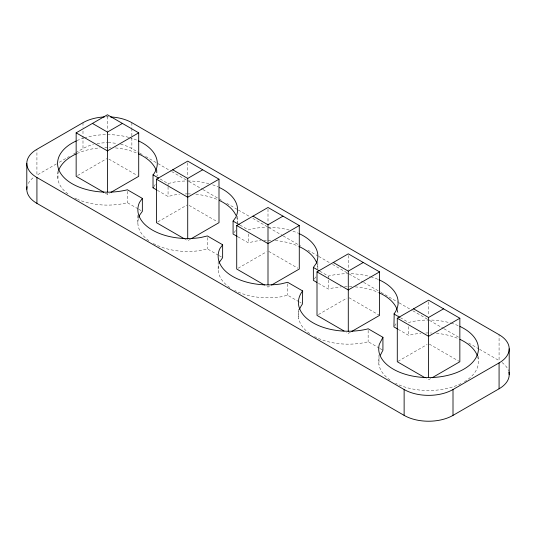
<?xml version="1.0" encoding="UTF-8"?>
<svg xmlns="http://www.w3.org/2000/svg" width="536" height="536" viewBox="0 0 536 536"><rect width="100%" height="100%" fill="white"/><g stroke="black" fill="none" stroke-linecap="round" stroke-linejoin="round"><path stroke-width="0.4" stroke-dasharray="2.68 2.01" d="M234.011 232.725L235.874 230.125M314.297 279.075L316.16 276.476M56.36 163.936L36.924 175.158L36.924 149.296M59.241 162.274L69.318 156.458M73.633 153.966L75.073 153.129M75.797 152.713L82.993 148.559A34.559 19.953 0 0 1 93.512 144.405M77.573 175.507L106.718 158.676M105.297 193.154L107.434 194.387L109.565 193.154M157.859 221.857L187.004 205.027M190.561 239.096L187.714 240.738L184.873 239.096M238.145 268.208L266.58 251.793M269.42 286.264L268 287.088L266.58 286.264M318.424 314.558L346.866 298.143M350.417 332.206L348.286 333.439L346.149 332.206M398 361.324L427.145 344.494M430.703 378.557L428.565 379.79L426.435 378.557M138.06 208.852L127.327 202.655L126.597 202.896A49.855 28.783 0 0 1 77.847 199.493M319.818 271.183L328.427 276.147L329.553 275.779A49.855 28.783 0 0 1 370.075 276.569M318.384 283.276L328.427 289.072L329.553 288.703A49.855 28.783 0 0 1 341.352 286.874M379.401 348.192L368.145 341.687L367.013 342.055A49.855 28.783 0 0 1 314.578 336.595M398.161 329.332L408.78 335.462L410.73 334.853A49.855 28.783 0 0 1 420.974 333.285M160.184 179.017L168.063 183.567L174.81 181.952A49.855 28.783 0 0 1 186.91 180.974M157.316 190.287L168.063 196.484L174.81 194.87A49.855 28.783 0 0 1 179.587 194.28M218.474 255.277L207.372 248.865L200.618 250.48A49.855 28.783 0 0 1 153.122 243.404M237.937 236.832L248.342 242.841L255.096 241.227A49.855 28.783 0 0 1 260.677 240.557M299.088 301.815L287.658 295.215L280.904 296.83A49.855 28.783 0 0 1 234.768 290.485M120.654 144.238A34.559 19.953 0 0 1 131.869 148.559L139.112 152.74M139.836 153.162L142.73 154.83M145.631 156.505L157.216 163.192M157.946 163.614L170.977 171.138M171.701 171.56L188.364 181.175M189.087 181.597L202.126 189.121M202.849 189.536L221.676 200.41M226.748 203.338L237.615 209.61M238.339 210.032L249.2 216.303M252.825 218.393L268.034 227.17M268.757 227.592L282.519 235.539M283.243 235.954L300.622 245.99M307.865 250.171L318.009 256.027M318.732 256.442L329.6 262.714M332.494 264.389L348.427 273.588M349.15 274.01L362.912 281.949M363.636 282.372L380.299 291.986M381.022 292.408L398.402 302.445M399.126 302.86L412.164 310.384M412.888 310.806L428.82 320.005M429.55 320.421L443.305 328.367M444.036 328.789L459.245 337.566M468.658 343.007L478.795 348.856M479.519 349.278L499.076 360.567L499.076 334.699M240.021 225.107L248.342 229.917L255.096 228.303A49.855 28.783 0 0 1 266.379 227.338M400.285 317.634L408.78 322.538L410.73 321.928A49.855 28.783 0 0 1 450.441 322.94M108.855 159.085L137.29 175.507M189.134 205.442L217.576 221.857M268.71 251.377L297.855 268.208M348.996 297.735L378.852 314.967M429.282 344.085L459.138 361.324M138.777 209.261L141.638 210.916M219.17 255.679L221.944 257.28M299.798 302.23L301.225 303.054M380.111 348.594L382.925 350.222M478.159 356.319L478.159 358.738M428.565 301.855L428.565 315.235M408.78 326.578L408.78 335.462M397.766 310.223L397.766 311.838M378.979 355.033L378.979 364.728M368.145 330.377L368.145 341.687M348.286 255.505L348.286 269.722M328.427 276.147L328.427 279.383M328.427 280.187L328.427 289.072M317.855 261.762L317.855 269.032A49.855 28.783 0 0 0 317.017 263.779M298.807 309.232L298.807 318.92M287.658 283.913L287.658 295.215M268 209.147L268 223.371M248.342 233.951L248.342 242.841M237.575 216.216L237.575 222.675A49.855 28.783 0 0 0 236.738 217.422M218.145 261.762L218.145 269.032M207.372 237.562L207.372 248.865M187.714 162.797L187.714 177.014M168.063 183.567L168.063 185.985M168.063 186.796L168.063 196.484M156.874 170.334L156.874 175.185M156.847 170.093L156.847 172.512A49.855 28.783 0 0 1 157.282 175.848M137.859 215.405L137.859 222.675M131.869 122.69L131.869 127.702M131.869 128.533L131.869 148.559M127.327 191.345L127.327 202.655M107.434 116.446L107.434 130.663M107.434 192.712L107.434 194.387M82.993 122.69L82.993 127.702M82.993 131.039L82.993 135.213M82.993 136.044L82.993 148.559M57.989 171.004L58.015 180.136M97.043 143.641A34.559 19.953 0 0 1 107.434 142.717M108.185 142.723A34.559 19.953 0 0 1 116.379 143.393M502.058 362.53A34.559 19.953 0 0 1 508.537 370.785M28.287 183.48A34.559 19.953 0 0 1 33.942 177.121M105.927 116.868A34.559 19.953 0 0 1 108.935 116.868M451.218 323.161A49.855 28.783 0 0 1 458.608 325.834M370.852 276.79A49.855 28.783 0 0 1 378.248 279.45M268 227.318A49.855 28.783 0 0 1 289.078 230.018M292.931 231.177A49.855 28.783 0 0 1 298.351 233.267M187.714 180.967A49.855 28.783 0 0 1 208.799 183.667M212.645 184.826A49.855 28.783 0 0 1 218.065 186.917M77.003 140.6A49.855 28.783 0 0 1 83.562 138.127M84.333 137.893A49.855 28.783 0 0 1 128.794 137.397M129.578 137.611A49.855 28.783 0 0 1 137.705 140.532M395.977 323.771A49.855 28.783 0 0 1 394.69 325.901M309.734 333.633A49.855 28.783 0 0 1 299.329 309.929M344.568 286.673A49.855 28.783 0 0 1 351.938 286.673M355.167 286.874A49.855 28.783 0 0 1 378.248 292.375M397.377 310.357A49.855 28.783 0 0 1 398.141 315.175M477.596 356.507A49.855 28.783 0 0 1 463.948 382.014M460.993 383.595A49.855 28.783 0 0 1 395.648 383.347M390.047 380.011A49.855 28.783 0 0 1 379.327 357.211M425.812 332.99A49.855 28.783 0 0 1 431.54 332.997M436.398 333.305A49.855 28.783 0 0 1 458.608 338.759M229.817 287.537A49.855 28.783 0 0 1 218.983 263.779M263.94 240.342A49.855 28.783 0 0 1 266.379 240.262M268 240.242A49.855 28.783 0 0 1 271.25 240.302M275.323 240.557A49.855 28.783 0 0 1 298.351 246.192M148.834 240.698A49.855 28.783 0 0 1 138.697 217.422M185.282 193.925A49.855 28.783 0 0 1 186.91 193.898M187.714 193.891A49.855 28.783 0 0 1 191.781 193.985M195.848 194.28A49.855 28.783 0 0 1 218.065 199.841M155.259 184.451A49.855 28.783 0 0 1 154.006 186.595M77.157 199.198A49.855 28.783 0 0 1 73.332 197.328M67.938 193.891A49.855 28.783 0 0 1 58.391 171.145M77.003 153.524A49.855 28.783 0 0 1 100.031 147.862M104.875 147.581A49.855 28.783 0 0 1 110.61 147.601M115.448 147.916A49.855 28.783 0 0 1 137.705 153.457"/><path stroke-width="0.8" d="M76.226 140.955A49.855 28.783 0 0 0 64.555 178.093A49.855 28.783 0 0 0 126.597 189.972L127.327 189.731L142.355 198.407L139.554 202.306A49.855 28.783 0 0 0 200.618 237.555L207.372 235.94L222.634 244.758L219.84 248.657A49.855 28.783 0 0 0 280.904 283.913L287.658 282.298L302.659 290.954L302.364 291.242A49.855 28.783 0 0 0 312.763 322.659A49.855 28.783 0 0 0 367.013 329.131L368.145 328.762L382.925 337.298L379.327 344.286A49.855 28.783 0 0 0 446.408 375.689A49.855 28.783 0 0 0 459.968 326.451M380.406 355.113L382.925 350.222L382.925 337.298M237.24 236.43L233.08 234.024L233.08 221.1L235.874 217.201A49.855 28.783 0 0 0 219.532 187.593M316.95 282.445L313.366 280.375L313.366 267.451L316.16 263.558A49.855 28.783 0 0 0 299.088 233.602M156.599 189.871L153.021 187.801L153.021 174.877L153.531 174.368A49.855 28.783 0 0 0 138.489 140.888M153.021 187.801L153.531 187.292M397.451 328.923L393.913 326.88L394.201 313.674A49.855 28.783 0 0 0 378.932 279.752M103.877 192.33L76.152 176.324L76.152 132.834L107.434 114.771L138.71 132.834L138.71 176.324L110.986 192.33M92.447 123.427L107.434 132.077L122.422 123.427M138.71 132.834L107.434 150.891L76.152 132.834M184.163 238.681L156.438 222.675L156.438 179.185L187.714 161.122L218.996 179.185L218.996 222.675L191.982 238.272M172.726 169.778L187.714 178.434L202.702 169.778M218.996 179.185L187.714 197.241L156.438 179.185M264.442 285.038L236.718 269.032L236.718 225.535L268 207.479L299.282 225.535L299.282 269.032L271.558 285.038M253.012 216.129L268 224.785L282.988 216.129M299.282 225.535L268 243.592L236.718 225.535M344.018 330.98L317.004 315.382L317.004 271.886L348.286 253.83L379.562 271.886L379.562 315.382L351.837 331.389M333.298 262.479L348.286 271.136L363.274 262.479M379.562 271.886L348.286 289.949L317.004 271.886M425.015 377.739L397.29 361.733L397.29 318.237L428.565 300.18L459.848 318.237L459.848 361.733L432.123 377.739M413.578 308.837L428.565 317.486L443.553 308.837M459.848 318.237L428.565 336.3L397.29 318.237M104.419 116.928A34.559 19.953 0 0 0 82.993 122.69L36.924 149.296A34.559 19.953 0 0 0 36.924 177.51L404.131 389.518A34.559 19.953 0 0 0 453.007 389.518L499.076 362.919A34.559 19.953 0 0 0 499.076 334.699L131.869 122.69A34.559 19.953 0 0 0 110.443 116.928M27.095 186.662A34.559 19.953 0 0 0 36.924 203.379L404.131 415.38A34.559 19.953 0 0 0 453.007 415.38L499.076 388.781A34.559 19.953 0 0 0 508.905 372.071M153.021 174.877L158.75 178.186M233.08 221.1L239.324 224.705M313.366 267.451L319.101 270.767M393.913 313.955L399.575 317.225M509.2 348.809L509.2 374.677M499.076 362.919L499.076 388.781M453.007 389.518L453.007 415.38M428.565 317.486L428.565 377.284M404.131 389.518L404.131 415.38M348.286 271.136L348.286 331.764M302.659 290.954L302.364 304.167A49.855 28.783 0 0 0 299.591 309.192M268 224.785L268 284.576M222.634 244.758L222.634 257.682L219.84 261.581A49.855 28.783 0 0 0 219.237 263.035M187.714 178.434L187.714 239.063M142.355 198.407L142.355 211.331L139.554 215.224A49.855 28.783 0 0 0 138.697 217.422M107.434 132.077L107.434 191.875M36.924 177.51L36.924 203.379M26.8 163.4L26.8 189.268M459.968 339.375A49.855 28.783 0 0 1 477.342 355.77M378.932 292.676A49.855 28.783 0 0 1 397.129 309.614M299.088 246.526A49.855 28.783 0 0 1 316.763 263.035M219.532 200.518A49.855 28.783 0 0 1 235.874 215.224M58.638 170.401A49.855 28.783 0 0 1 76.226 153.879M138.489 153.812A49.855 28.783 0 0 1 156.184 170.294"/></g></svg>
